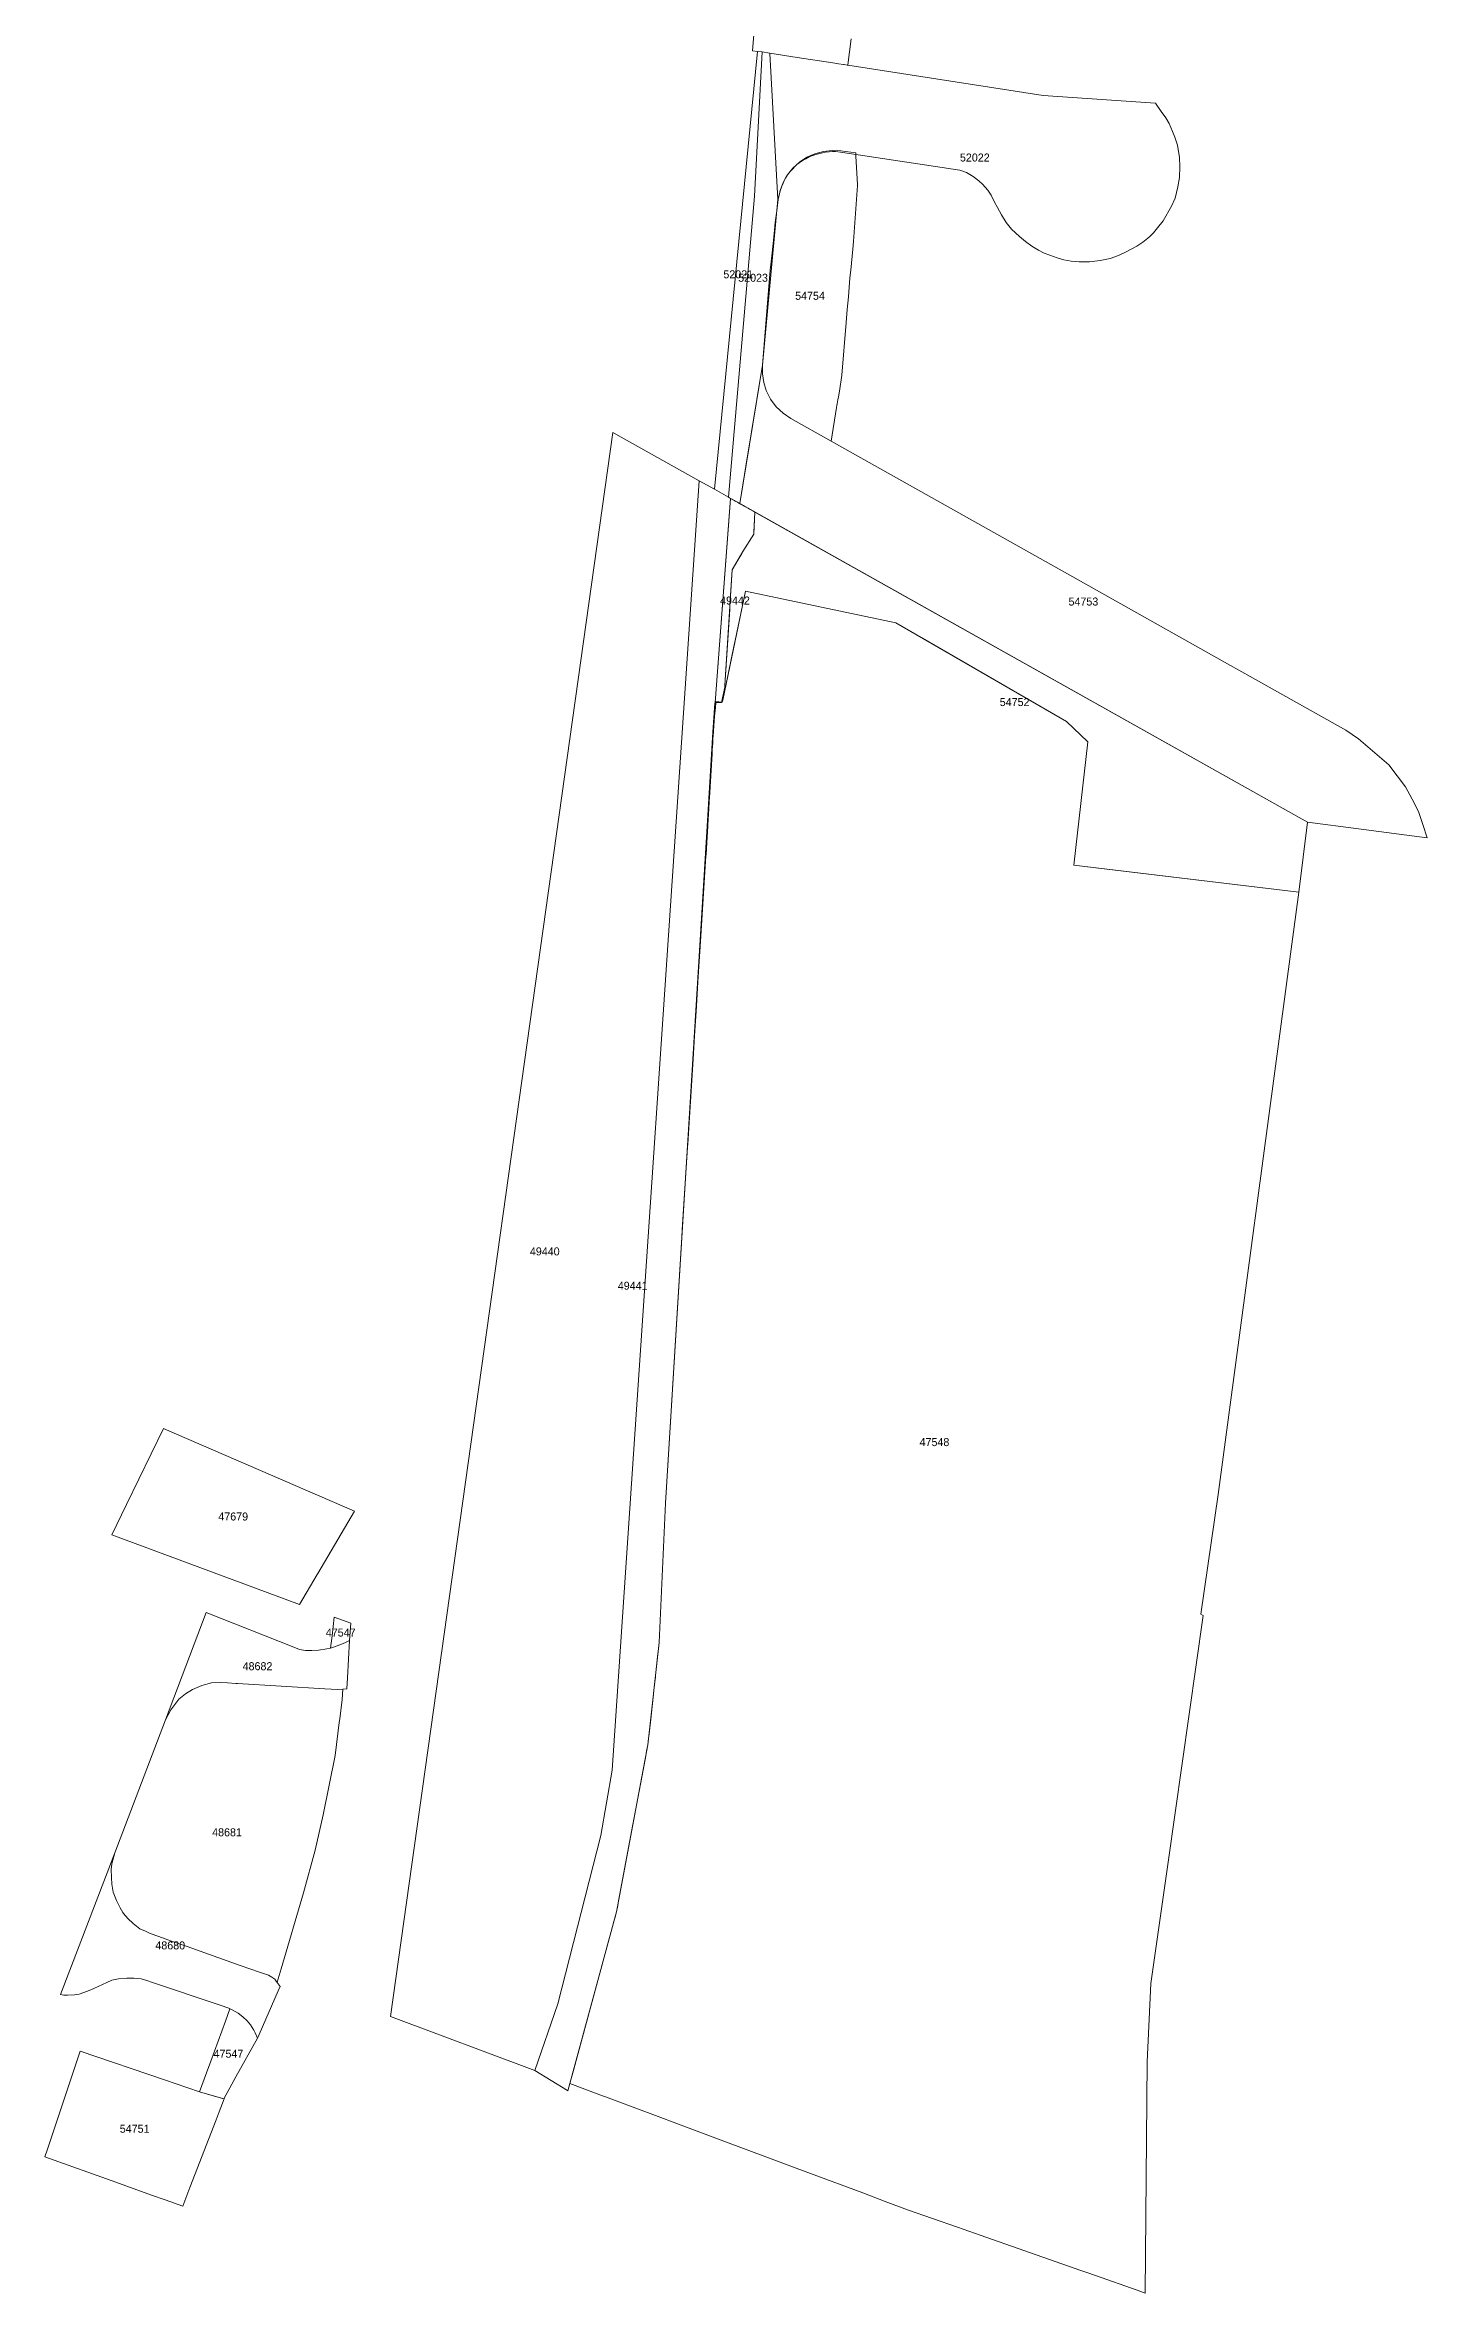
# Model space of a CAD drawing. Header units: metres. Extents: x 105313 to 106240, y 111784 to 118148.
# Drawn here: x 105875.1 to 106047.8, y 114647 to 114928 of the extents above; entities that cross this region are included whole.
import ezdxf
from ezdxf.enums import TextEntityAlignment as Align

# ---------------------------------------------------------------- set-up
doc = ezdxf.new("R2010")
doc.units = ezdxf.units.M
doc.layers.add('60-PREDIAL-COD', color=8, linetype='Continuous', lineweight=5)
doc.layers.add('60-PREDIAL-LOTE', color=42, linetype='CONTINUOUS', lineweight=13)

msp = doc.modelspace()

# ---------------------------------------------------------------- linework, layer by layer
at = {"layer": '60-PREDIAL-LOTE'}
for points in [[(105963.7809, 114909.1149), (105960.5305, 114871.4753), (105958.7691, 114872.4641), (105964.1503, 114927.2001), (105964.7101, 114927.1329), (105964.7361, 114927.1297), (105964.7359, 114927.1259), (105963.7809, 114909.1149)], [(105965.6952, 114926.9849), (105965.6981, 114926.9294), (105966.6803, 114908.7014), (105964.7639, 114887.9666), (105961.9342, 114870.6868), (105960.7859, 114871.3318), (105960.5304, 114871.4751), (105963.7809, 114909.1149), (105964.7358, 114927.1259), (105965.6952, 114926.9849)], [(105975.426, 114925.4739), (105999.8417, 114921.6825), (106013.9076, 114920.7194), (106014.6149, 114919.6912), (106015.2018, 114918.8861), (106015.5864, 114918.169), (106016.0309, 114917.2013), (106016.3138, 114916.4624), (106016.6463, 114915.4851), (106016.878, 114913.9162), (106016.9278, 114912.7512), (106016.8811, 114911.457), (106016.6854, 114910.2804), (106016.3529, 114908.8536), (106015.8835, 114907.8372), (106014.8335, 114906.0231), (106014.1382, 114905.1297), (106013.6339, 114904.5341), (106013.1526, 114904.0301), (106012.3263, 114903.3714), (106011.547, 114902.8521), (106010.2314, 114902.1255), (106009.2839, 114901.7055), (106008.2372, 114901.3161), (106006.9666, 114901.0484), (106005.6295, 114900.888), (106004.3349, 114900.8792), (106003.3414, 114900.9988), (106002.4317, 114901.1543), (106001.6058, 114901.4056), (106000.6722, 114901.7166), (105999.9991, 114901.9706), (105999.2809, 114902.3534), (105998.455, 114902.8438), (105997.653, 114903.4539), (105996.9082, 114904.0807), (105995.9053, 114904.9763), (105995.2271, 114905.8143), (105994.6349, 114906.7765), (105994.1263, 114907.7007), (105993.7847, 114908.371), (105993.3372, 114909.2412), (105992.927, 114909.8572), (105992.2784, 114910.5876), (105991.8087, 114911.0104), (105991.1134, 114911.5819), (105990.2782, 114912.0638), (105989.4433, 114912.3716), (105974.544, 114914.5975), (105973.9012, 114914.6664), (105973.5148, 114914.6756), (105973.1242, 114914.6481), (105972.6647, 114914.5884), (105972.2731, 114914.5373), (105971.7768, 114914.4133), (105971.4413, 114914.3122), (105971.0875, 114914.202), (105970.6136, 114914.0039), (105970.177, 114913.7835), (105969.754, 114913.5258), (105969.3817, 114913.287), (105969.0922, 114913.0666), (105968.8384, 114912.8289), (105968.6054, 114912.5725), (105968.3229, 114912.2702), (105968.0469, 114911.9544), (105967.7995, 114911.5876), (105967.5499, 114911.1478), (105967.3601, 114910.7441), (105967.1635, 114910.2734), (105967.0093, 114909.8136), (105966.8864, 114909.4005), (105966.6803, 114908.7014), (105965.6981, 114926.9294), (105965.6952, 114926.9849), (105965.6984, 114926.9844), (105969.1114, 114926.4544), (105973.5723, 114925.7617), (105974.2841, 114925.6512), (105974.9209, 114925.5523), (105974.9865, 114925.5421), (105975.3454, 114925.4864), (105975.3917, 114925.4792), (105975.426, 114925.4739)], [(105976.4308, 114914.5042), (105976.4546, 114914.0909), (105976.6583, 114910.5549), (105976.6491, 114910.4257), (105976.1521, 114903.4322), (105976.0849, 114902.486), (105975.8038, 114899.8459), (105975.7045, 114898.9134), (105975.5097, 114896.5168), (105975.3815, 114894.9393), (105975.249, 114893.3086), (105974.716, 114886.7513), (105974.3852, 114884.7387), (105974.265, 114884.0074), (105974.207, 114883.6546), (105974.1243, 114883.1516), (105974.0906, 114882.9468), (105974.0462, 114882.677), (105973.356, 114878.4777), (105968.332, 114881.2985), (105967.3488, 114881.9662), (105966.4926, 114882.7908), (105965.7884, 114883.7483), (105965.2562, 114884.8111), (105964.9366, 114885.8353), (105964.7773, 114886.8964), (105964.782, 114887.9693), (105965.5426, 114897.3268), (105965.7475, 114899.848), (105965.86, 114900.9045), (105966.1411, 114903.545), (105966.2808, 114904.8557), (105966.3844, 114905.83), (105966.5701, 114907.2577), (105966.7494, 114908.6863), (105966.9696, 114909.765), (105967.3562, 114910.7958), (105967.6699, 114911.3486), (105967.8996, 114911.7532), (105968.5865, 114912.6137), (105969.3997, 114913.3558), (105970.3193, 114913.9612), (105971.3223, 114914.4149), (105972.3842, 114914.7058), (105973.4784, 114914.8265), (105974.5781, 114914.7743), (105976.4308, 114914.5042)], [(105973.356, 114878.4777), (106004.8982, 114860.7687), (106022.8787, 114850.673), (106024.6687, 114849.668), (106025.7176, 114849.0792), (106037.6674, 114842.3699), (106039.2733, 114841.2848), (106043.0535, 114838.043), (106044.0967, 114836.6598), (106045.1401, 114835.2763), (106045.9417, 114833.7403), (106046.7434, 114832.2041), (106047.2814, 114830.5571), (106047.8195, 114828.9099), (106039.2516, 114830.0234), (106032.8861, 114830.8505), (105961.9408, 114870.6833), (105962.7179, 114875.3625), (105964.782, 114887.9693), (105964.7773, 114886.8964), (105964.9366, 114885.8353), (105965.2562, 114884.8111), (105965.7884, 114883.7483), (105966.4926, 114882.7908), (105967.3488, 114881.9662), (105968.332, 114881.2985), (105973.356, 114878.4777)], [(105939.2, 114683.2), (105936.333, 114674.857), (105918.298, 114681.601), (105946.089, 114879.583), (105956.853, 114873.54), (105946, 114712.4), (105944.6, 114704.2), (105939.2, 114683.2)], [(105958.769, 114872.4641), (105960.5304, 114871.4751), (105960.7859, 114871.3318), (105960.7842, 114871.3083), (105958.8505, 114845.8047), (105958.8453, 114845.7383), (105958.561, 114842.1222), (105957.8483, 114830.3455), (105952.6587, 114745.7601), (105951.868, 114728.322), (105950.454, 114715.532), (105946.546, 114694.679), (105940.4737, 114672.3206), (105940.4324, 114672.3459), (105936.333, 114674.857), (105939.2, 114683.2), (105944.6, 114704.2), (105946, 114712.4), (105956.853, 114873.54), (105958.769, 114872.4641)], [(105960.7815, 114871.2733), (105960.784, 114871.3083), (105960.7851, 114871.3236), (105960.7857, 114871.3319), (105960.9893, 114871.2176), (105961.2822, 114871.0531), (105961.3748, 114871.0011), (105961.6574, 114870.8424), (105961.6896, 114870.8243), (105961.9278, 114870.6906), (105961.9343, 114870.687), (105962.0405, 114870.6273), (105962.1154, 114870.5854), (105962.1953, 114870.5405), (105962.2263, 114870.5231), (105962.2702, 114870.4984), (105962.3512, 114870.453), (105962.4048, 114870.4229), (105962.5081, 114870.3649), (105962.5411, 114870.3463), (105962.6666, 114870.2759), (105962.724, 114870.2437), (105962.8288, 114870.1848), (105962.8365, 114870.1804), (105962.9777, 114870.1012), (105963.0203, 114870.0773), (105963.1219, 114870.0202), (105963.1615, 114869.998), (105963.2619, 114869.9416), (105963.3083, 114869.9156), (105963.4378, 114869.8429), (105963.4561, 114869.8326), (105963.5639, 114869.772), (105963.5664, 114869.7707), (105963.713, 114869.6884), (105963.7623, 114869.6607), (105963.768, 114869.6575), (105963.8329, 114869.621), (105963.8373, 114869.6186), (105963.8371, 114869.6128), (105963.8367, 114869.6038), (105963.6903, 114866.864), (105962.3267, 114864.6906), (105960.9865, 114862.3817), (105960.0946, 114848.0059), (105960.0781, 114847.7396), (105959.6727, 114845.802), (105959.6632, 114845.802), (105959.6208, 114845.8022), (105958.8505, 114845.8047), (105960.7815, 114871.2733)], [(105959.685, 114845.861), (105960.0781, 114847.7396), (105960.0946, 114848.0059), (105960.6797, 114857.4361), (105960.7151, 114858.0062), (105960.9865, 114862.3817), (105961.7048, 114863.6192), (105962.1902, 114864.4554), (105962.3267, 114864.6906), (105963.6903, 114866.864), (105963.703, 114867.101), (105963.8367, 114869.6038), (105963.8372, 114869.6128), (105963.8373, 114869.6185), (106032.8861, 114830.8505), (106031.8211, 114822.1309), (106003.698, 114825.486), (106005.4467, 114840.9248), (106002.766, 114843.457), (105981.458, 114855.765), (105962.669, 114859.7381), (105959.8134, 114846.1287), (105959.7556, 114845.8533), (105959.685, 114845.861)], [(105951.4116, 114724.1945), (105951.714, 114726.9308), (105951.78, 114727.5272), (105951.8678, 114728.3222), (105952.6587, 114745.7601), (105954.6981, 114779.0104), (105954.7534, 114779.9017), (105955.4077, 114790.2417), (105955.435, 114790.6735), (105956.105, 114801.2624), (105956.288, 114804.1554), (105956.5242, 114807.8889), (105956.7162, 114810.9224), (105957.0763, 114816.6136), (105957.3297, 114820.6195), (105957.7082, 114826.6016), (105957.7226, 114826.8296), (105957.8618, 114829.0295), (105957.8997, 114829.6283), (105957.95, 114830.423), (105957.9973, 114831.2253), (105958.0326, 114831.8243), (105958.1254, 114833.3979), (105958.1304, 114833.4837), (105958.1564, 114833.9242), (105958.4787, 114839.3933), (105958.5105, 114839.9323), (105958.5568, 114840.7185), (105958.5922, 114841.3174), (105958.639, 114842.112), (105958.6537, 114842.2872), (105958.7062, 114842.9133), (105958.7563, 114843.5112), (105958.843, 114844.5449), (105958.8667, 114844.8269), (105958.8932, 114845.1428), (105958.9486, 114845.8044), (105958.96, 114845.94), (105959.685, 114845.861), (105959.7556, 114845.8533), (105959.8134, 114846.1287), (105961.2158, 114852.8125), (105961.3786, 114853.5885), (105962.669, 114859.738), (105981.458, 114855.765), (105983.6037, 114854.5256), (105984.7617, 114853.8567), (106002.766, 114843.457), (106005.4459, 114840.9254), (106003.698, 114825.486), (106008.8323, 114824.8735), (106031.821, 114822.131), (106030.8602, 114814.9809), (106021.7035, 114746.8346), (106019.5731, 114731.861), (106019.8515, 114731.7047), (106015.4567, 114700.902), (106013.2914, 114685.7255), (106012.8557, 114675.9395), (106012.6174, 114647.0343), (106011.5848, 114647.396), (106006.3798, 114649.2192), (106005.3203, 114649.5903), (106004.5514, 114649.8596), (105991.9629, 114654.2691), (105989.1488, 114655.2549), (105982.9114, 114657.4397), (105980.1031, 114658.4898), (105977.3007, 114659.5378), (105970.7893, 114661.9727), (105959.9593, 114666.0225), (105954.3047, 114668.137), (105951.419, 114669.2161), (105946.4838, 114671.0616), (105945.1461, 114671.5619), (105944.7754, 114671.7005), (105940.7174, 114673.218), (105940.9272, 114673.9899), (105941.0845, 114674.5689), (105944.4636, 114687.0106), (105945.68, 114691.4891), (105945.9579, 114692.5124), (105946.1794, 114693.3279), (105946.3366, 114693.9069), (105946.5463, 114694.6789), (105946.6937, 114695.4653), (105946.8042, 114696.055), (105948.4298, 114704.7295), (105949.5374, 114710.6403), (105949.6104, 114711.0301), (105950.1962, 114714.1563), (105950.3067, 114714.746), (105950.4541, 114715.5322), (105950.542, 114716.3275), (105950.6079, 114716.9238), (105950.8093, 114718.7458), (105951.1997, 114722.2781), (105951.2584, 114722.8089), (105951.3931, 114724.0273), (105951.4116, 114724.1945)], [(105909.1277, 114736.8376), (105906.9168, 114733.0895), (105883.4856, 114741.8061), (105885.3175, 114745.5766), (105889.9388, 114755.0882), (105891.5459, 114754.3926), (105913.8011, 114744.7603), (105909.198, 114736.9567), (105909.1277, 114736.8376)], [(105907.697, 114727.3464), (105908.4654, 114727.3324), (105909.2838, 114727.3842), (105910.3561, 114727.5316), (105910.8024, 114727.6494), (105911.3086, 114727.783), (105912.2954, 114728.1855), (105912.3139, 114728.1933), (105912.754, 114728.3975), (105913.1668, 114728.589), (105912.9112, 114723.9128), (105912.837, 114722.5546), (105912.3341, 114722.5181), (105911.6701, 114722.47), (105910.0883, 114722.5583), (105899.1735, 114723.1948), (105898.97, 114723.2067), (105897.9513, 114723.2861), (105897.943, 114723.2867), (105897.0517, 114723.3522), (105895.9239, 114723.2964), (105894.7174, 114722.9578), (105893.5595, 114722.4647), (105892.6961, 114721.9142), (105891.8494, 114721.258), (105891.3569, 114720.6049), (105890.86, 114719.9268), (105890.5292, 114719.3194), (105890.1959, 114718.6765), (105895.2817, 114732.0733), (105906.2079, 114727.7506), (105906.9104, 114727.4664), (105907.697, 114727.3464)], [(105911.3086, 114727.783), (105910.8024, 114727.6494), (105910.9945, 114729.1775), (105911.2468, 114731.5099), (105913.3484, 114730.7432), (105913.1668, 114728.589), (105912.754, 114728.3975), (105912.3139, 114728.1933), (105912.2954, 114728.1855), (105911.3086, 114727.783)], [(105910.0883, 114722.5583), (105911.6701, 114722.47), (105912.3341, 114722.5181), (105912.2429, 114721.2141), (105911.9501, 114718.7828), (105911.8989, 114718.3574), (105911.3993, 114714.2101), (105909.8964, 114706.7806), (105908.8804, 114702.3991), (105907.4152, 114697.0617), (105904.6321, 114687.5576), (105904.1532, 114685.8845), (105904.0319, 114686.026), (105903.8414, 114686.2482), (105903.4498, 114686.5128), (105903.0688, 114686.7562), (105901.9471, 114687.1216), (105899.5304, 114687.9774), (105892.893, 114690.328), (105890.936, 114691.021), (105889.3331, 114691.5887), (105888.2561, 114691.9701), (105887.6729, 114692.2423), (105886.9861, 114692.5628), (105886.1394, 114693.219), (105885.4833, 114693.8328), (105884.9543, 114694.4676), (105884.8718, 114694.6037), (105884.5308, 114695.1663), (105884.0651, 114696.0765), (105883.6418, 114697.156), (105883.4936, 114698.1508), (105883.4513, 114698.9763), (105883.4089, 114699.95), (105883.4724, 114700.6908), (105883.8375, 114702.0678), (105889.8679, 114717.8125), (105890.1959, 114718.6765), (105890.5292, 114719.3194), (105890.86, 114719.9268), (105891.3569, 114720.6049), (105891.8494, 114721.258), (105892.6961, 114721.9142), (105893.5595, 114722.4647), (105894.7174, 114722.9578), (105895.9239, 114723.2964), (105897.0517, 114723.3522), (105897.943, 114723.2867), (105897.9513, 114723.2861), (105898.97, 114723.2067), (105899.1735, 114723.1948), (105910.0883, 114722.5583)], [(105904.0319, 114686.026), (105904.5023, 114685.3546), (105904.2538, 114684.7889), (105901.8718, 114679.3662), (105901.6661, 114678.8978), (105901.3763, 114679.5575), (105901.2312, 114679.888), (105900.8025, 114680.5468), (105900.4057, 114681.039), (105899.8352, 114681.5461), (105899.2562, 114681.9965), (105898.5189, 114682.4346), (105898.2394, 114682.5744), (105898.2419, 114682.5812), (105896.8983, 114683.0597), (105888.556, 114685.8403), (105887.8575, 114686.1022), (105887.1365, 114686.3006), (105886.2435, 114686.3932), (105885.5045, 114686.404), (105885.3373, 114686.4064), (105884.3054, 114686.3006), (105883.4609, 114686.1349), (105882.8515, 114685.8562), (105881.2335, 114685.0981), (105880.625, 114684.8599), (105879.9782, 114684.5835), (105879.3749, 114684.401), (105878.8272, 114684.3216), (105877.9461, 114684.2422), (105877.4752, 114684.2686), (105877.0485, 114684.3427), (105883.8375, 114702.0678), (105883.4724, 114700.6908), (105883.4089, 114699.95), (105883.4513, 114698.9763), (105883.4936, 114698.1508), (105883.6418, 114697.156), (105884.0651, 114696.0765), (105884.5308, 114695.1663), (105884.8718, 114694.6037), (105884.9543, 114694.4676), (105885.4833, 114693.8328), (105886.1394, 114693.219), (105886.9861, 114692.5628), (105887.6729, 114692.2423), (105888.2561, 114691.9701), (105889.3331, 114691.5887), (105890.936, 114691.021), (105892.893, 114690.328), (105899.5304, 114687.9774), (105901.9471, 114687.1216), (105903.0688, 114686.7562), (105903.4498, 114686.5128), (105903.8414, 114686.2482), (105904.0319, 114686.026)], [(105898.9857, 114674.0643), (105897.4612, 114671.3153), (105894.4304, 114672.1783), (105895.2971, 114674.5439), (105895.8341, 114676.0094), (105897.6654, 114681.0076), (105898.2394, 114682.5744), (105898.5189, 114682.4346), (105899.2562, 114681.9965), (105899.8352, 114681.5461), (105900.4057, 114681.039), (105900.8025, 114680.5468), (105901.2312, 114679.888), (105901.3763, 114679.5575), (105901.6661, 114678.8978), (105898.9857, 114674.0643)], [(105896.4447, 114671.6041), (105897.4609, 114671.3144), (105897.5301, 114671.2944), (105896.8982, 114669.663), (105896.526, 114668.702), (105893.237, 114660.2112), (105892.3371, 114657.8879), (105890.123, 114658.6838), (105888.4503, 114659.285), (105883.975, 114660.8936), (105875.1225, 114664.0754), (105875.4442, 114665.036), (105877.318, 114670.6306), (105877.7399, 114671.8901), (105879.5346, 114677.2488), (105890.0537, 114673.6681), (105894.4304, 114672.1783), (105896.4447, 114671.6041)]]:
    msp.add_lwpolyline(points, close=True, dxfattribs=at)
msp.add_lwpolyline([(105975.8731, 114928.7576), (105975.43, 114925.5034), (105975.43, 114925.5034), (105975.426, 114925.4739), (105975.3917, 114925.4792), (105975.3454, 114925.4864), (105974.9865, 114925.5421), (105974.9209, 114925.5523), (105974.2841, 114925.6512), (105973.5723, 114925.7617), (105969.1114, 114926.4544), (105965.6984, 114926.9844), (105965.6952, 114926.9849), (105964.7358, 114927.1259), (105964.736, 114927.1297), (105964.71, 114927.1328), (105964.1503, 114927.2001), (105963.5349, 114927.2662), (105963.5404, 114927.3236), (105963.6948, 114929.2579)], dxfattribs=at)

# ---------------------------------------------------------------- texts
at = {"layer": '60-PREDIAL-COD'}
for s, p in [('52022', (105991.3115, 114913.9321)), ('52021', (105961.7526, 114899.3377)), ('52023', (105963.6053, 114898.9064)), ('54754', (105970.7178, 114896.6521)), ('49442', (105961.3439, 114858.567)), ('54753', (106004.8801, 114858.4396)), ('54752', (105996.2856, 114845.8747)), ('49440', (105937.5755, 114777.22)), ('49441', (105948.5595, 114772.9303)), ('47548', (105986.2692, 114753.3862)), ('47679', (105898.6433, 114744.0889)), ('47547', (105912.0754, 114729.5796)), ('48682', (105901.6813, 114725.3749)), ('48681', (105897.8715, 114704.6184)), ('48680', (105890.7754, 114690.4828)), ('47547', (105898.0482, 114676.9448)), ('54751', (105886.3263, 114667.5684))]:
    msp.add_text(s, height=1, dxfattribs=at).set_placement(p, align=Align.MIDDLE_CENTER)

doc.saveas('drawing.dxf')
